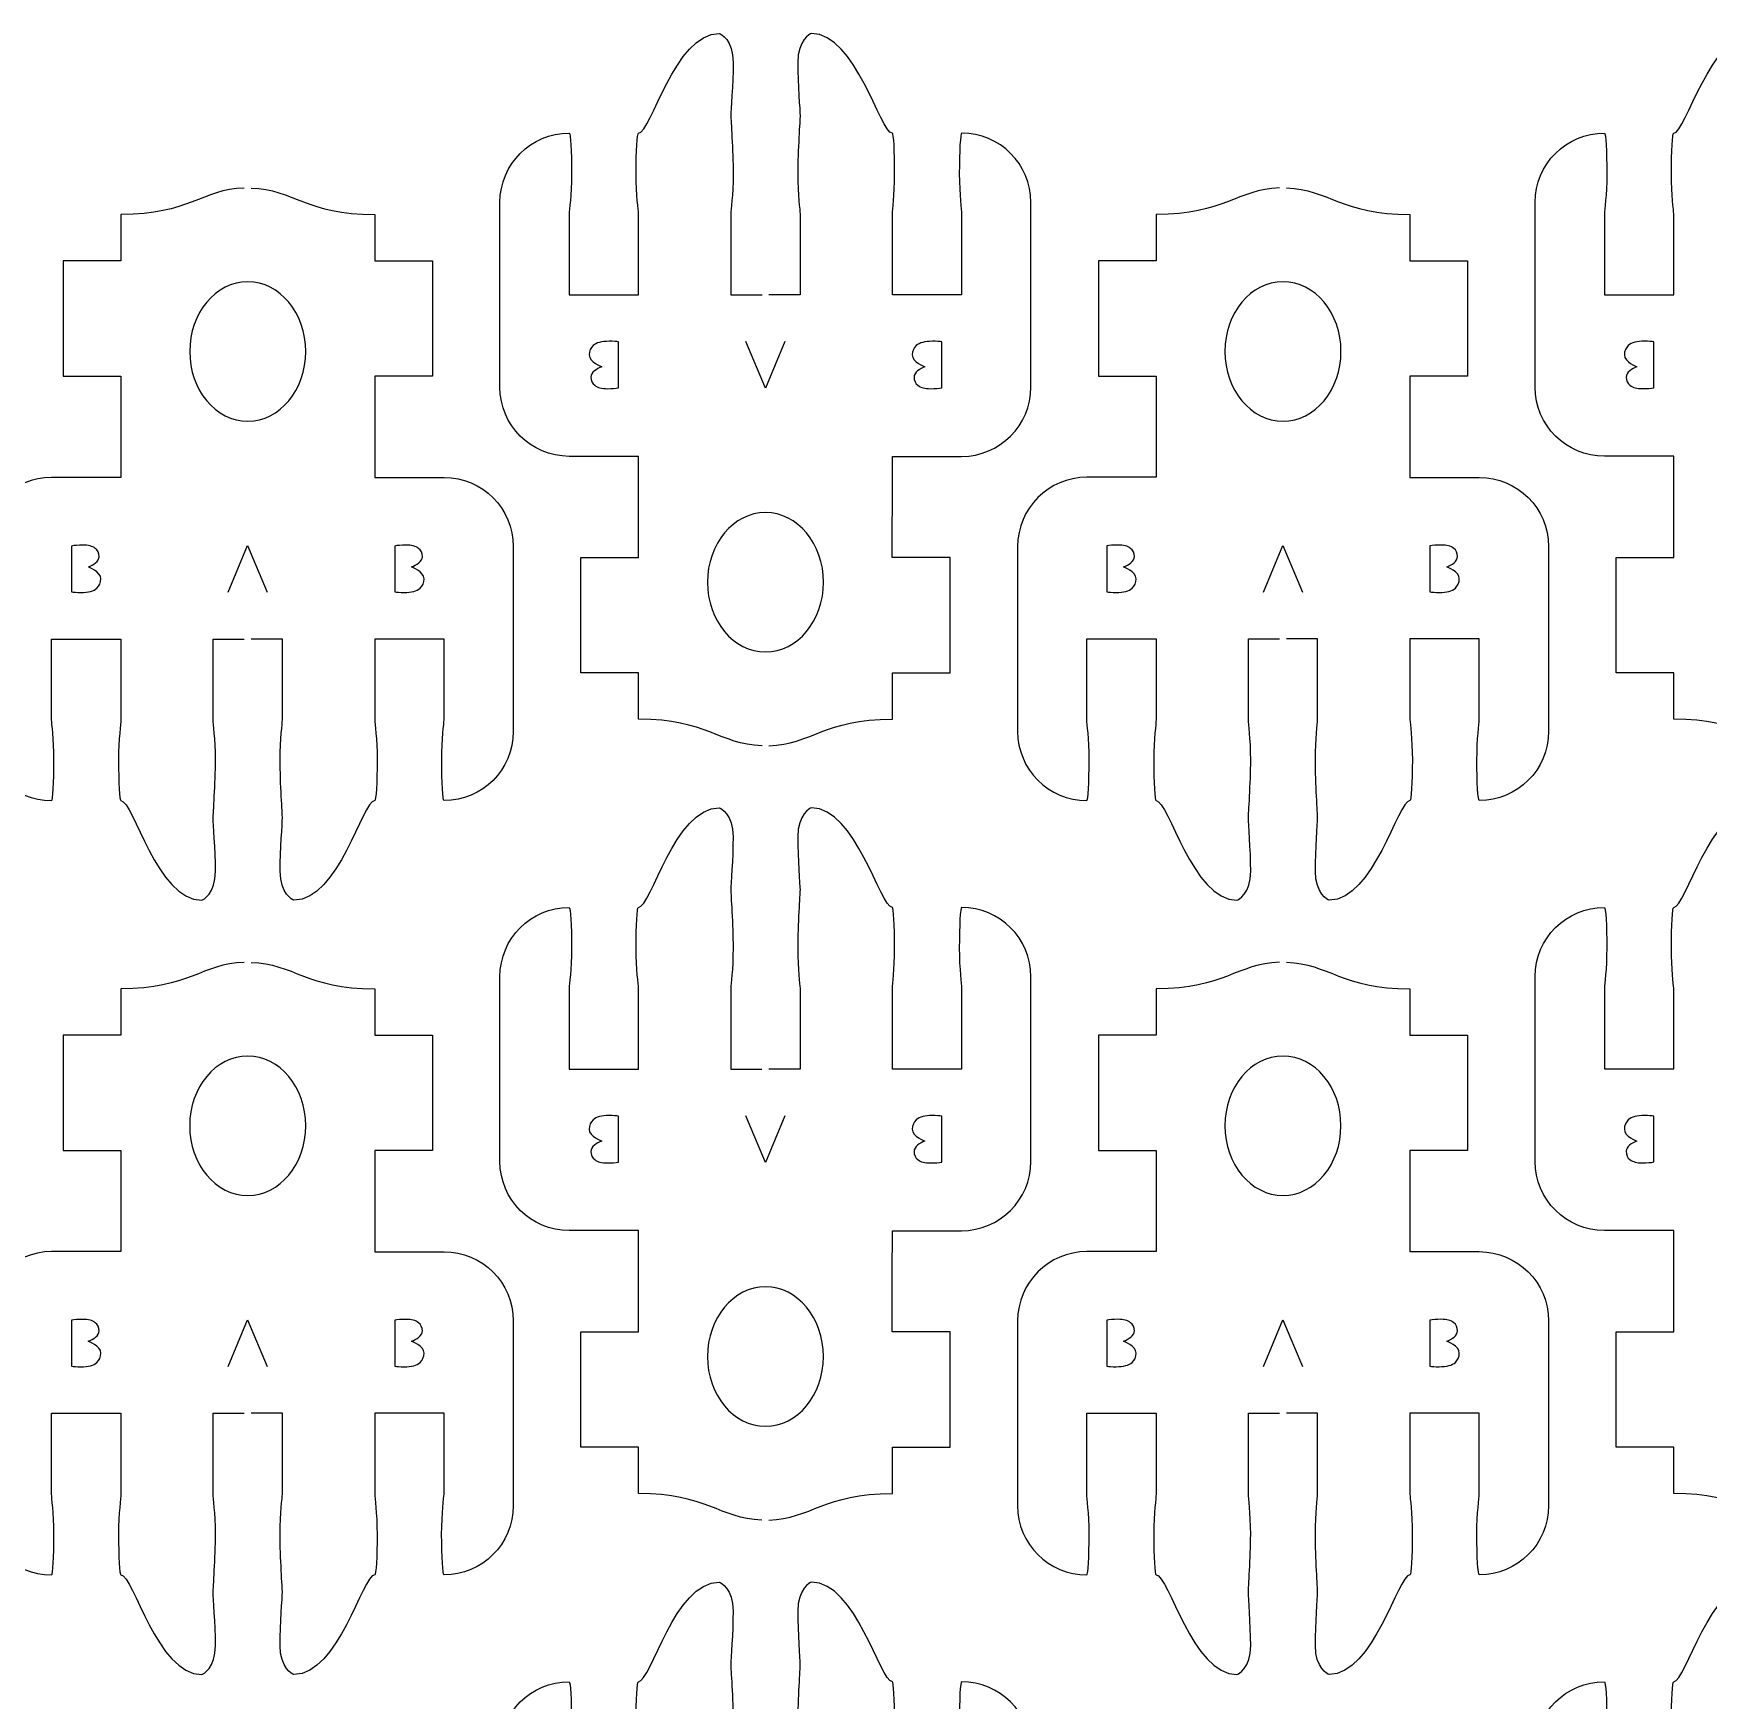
# Model space of a CAD drawing. Extents: x 0 to 300, y 0 to 300.
# Drawn here: x 151.9 to 224.5, y 40.5 to 112.7 of the extents above; entities that cross this region are included whole.
import ezdxf

# ---------------------------------------------------------------- set-up
doc = ezdxf.new("R2010")
doc.units = 0
doc.header["$MEASUREMENT"] = 0
doc.layers.add('DEFAULT', color=7, linetype='CONTINUOUS')

msp = doc.modelspace()

# ---------------------------------------------------------------- linework, layer by layer
at = {"layer": 'DEFAULT', "color": 250}
for points in [[(184.487, 99.355), (183.648, 97.334), (182.795, 99.355)], [(160.367, 88.507), (161.205, 90.528), (162.058, 88.507)], [(205.216, 88.509), (206.055, 90.531), (206.908, 88.509)], [(184.486, 65.817), (183.648, 63.796), (182.795, 65.817)], [(160.366, 54.97), (161.204, 56.991), (162.057, 54.97)], [(205.215, 54.972), (206.054, 56.993), (206.907, 54.972)]]:
    msp.add_lwpolyline(points, dxfattribs=at)
at = {"layer": 'DEFAULT', "color": 1}
for points, knots in [([(183.491, 81.854), (181.639, 81.91), (181.103, 83.004), (178.14, 83.004), (178.14, 83.67), (178.14, 84.337), (178.14, 85.004), (177.307, 85.004), (176.475, 85.004), (175.642, 85.004), (175.642, 86.671), (175.642, 88.339), (175.642, 90.006), (176.475, 90.005), (177.307, 90.004), (178.14, 90.003), (178.14, 91.465), (178.14, 92.926), (178.14, 94.388), (177.139, 94.388), (176.138, 94.388), (175.138, 94.388), (173.48, 94.388), (172.139, 95.728), (172.139, 97.386), (172.139, 100.053), (172.139, 102.72), (172.139, 105.387), (172.139, 107.046), (173.48, 108.386), (175.138, 108.386), (175.194, 108.386), (175.24, 107.603), (175.24, 106.636), (175.24, 105.67), (175.138, 105.063), (175.138, 104.887), (175.138, 103.72), (175.138, 102.554), (175.138, 101.387), (176.138, 101.387), (177.139, 101.387), (178.14, 101.387), (178.14, 102.554), (178.14, 103.72), (178.14, 104.887), (178.14, 105.063), (178.037, 105.67), (178.037, 106.636), (178.037, 107.603), (178.083, 108.386), (178.14, 108.386), (178.679, 108.386), (179.703, 112.701), (181.639, 112.701), (181.696, 112.701), (182.239, 112.415), (182.239, 111.448), (182.239, 110.482), (182.14, 109.384), (182.14, 109.134), (182.14, 108.989), (182.239, 107.603), (182.239, 106.636), (182.239, 105.67), (182.14, 105.059), (182.14, 104.887), (182.14, 103.72), (182.14, 102.554), (182.14, 101.387), (182.591, 101.387), (183.041, 101.387), (183.491, 101.387)], [0, 0, 0, 0, 1, 1, 1, 6.67, 6.67, 6.67, 13.75, 13.75, 13.75, 27.93, 27.93, 27.93, 35.010007, 35.010007, 35.010007, 47.440007, 47.440007, 47.440007, 55.950007, 55.950007, 55.950007, 56.950007, 56.950007, 56.950007, 79.630007, 79.630007, 79.630007, 80.630007, 80.630007, 80.630007, 81.630007, 81.630007, 81.630007, 82.630007, 82.630007, 82.630007, 92.550007, 92.550007, 92.550007, 101.060007, 101.060007, 101.060007, 110.980007, 110.980007, 110.980007, 111.980007, 111.980007, 111.980007, 112.980007, 112.980007, 112.980007, 113.980007, 113.980007, 113.980007, 114.980007, 114.980007, 114.980007, 115.980007, 115.980007, 115.980007, 116.980007, 116.980007, 116.980007, 117.980007, 117.980007, 117.980007, 127.900007, 127.900007, 127.900007, 131.730007, 131.730007, 131.730007, 131.730007]), ([(183.791, 81.854), (185.64, 81.91), (186.18, 83.004), (189.139, 83.004), (189.139, 83.67), (189.139, 84.337), (189.139, 85.004), (189.973, 85.004), (190.807, 85.004), (191.641, 85.004), (191.641, 86.67), (191.641, 88.337), (191.641, 90.003), (190.806, 90.004), (189.971, 90.005), (189.136, 90.006), (189.137, 91.466), (189.138, 92.925), (189.139, 94.384), (190.139, 94.384), (191.138, 94.384), (192.138, 94.384), (193.796, 94.384), (195.137, 95.728), (195.137, 97.386), (195.138, 100.053), (195.139, 102.72), (195.14, 105.387), (195.14, 107.046), (193.796, 108.386), (192.138, 108.386), (192.085, 108.386), (192.039, 107.603), (192.039, 106.636), (192.039, 105.67), (192.138, 105.063), (192.138, 104.887), (192.138, 103.72), (192.138, 102.554), (192.138, 101.387), (191.138, 101.387), (190.139, 101.387), (189.139, 101.387), (189.139, 102.554), (189.139, 103.72), (189.139, 104.887), (189.139, 105.063), (189.238, 105.67), (189.238, 106.636), (189.238, 107.603), (189.196, 108.386), (189.139, 108.386), (188.596, 108.386), (187.573, 112.701), (185.636, 112.701), (185.58, 112.701), (185.04, 112.415), (185.04, 111.448), (185.04, 110.482), (185.139, 109.384), (185.139, 109.134), (185.139, 108.989), (185.04, 107.603), (185.04, 106.636), (185.04, 105.67), (185.139, 105.059), (185.139, 104.887), (185.139, 103.72), (185.139, 102.554), (185.139, 101.387), (184.69, 101.387), (184.24, 101.387), (183.791, 101.387)], [0, 0, 0, 0, 1, 1, 1, 6.67, 6.67, 6.67, 13.76, 13.76, 13.76, 27.93, 27.93, 27.93, 35.030007, 35.030007, 35.030007, 47.440011, 47.440011, 47.440011, 55.940011, 55.940011, 55.940011, 56.940011, 56.940011, 56.940011, 79.620013, 79.620013, 79.620013, 80.620013, 80.620013, 80.620013, 81.620013, 81.620013, 81.620013, 82.620013, 82.620013, 82.620013, 92.540013, 92.540013, 92.540013, 101.040013, 101.040013, 101.040013, 110.960013, 110.960013, 110.960013, 111.960013, 111.960013, 111.960013, 112.960013, 112.960013, 112.960013, 113.960013, 113.960013, 113.960013, 114.960013, 114.960013, 114.960013, 115.960013, 115.960013, 115.960013, 116.960013, 116.960013, 116.960013, 117.960013, 117.960013, 117.960013, 127.880013, 127.880013, 127.880013, 131.700013, 131.700013, 131.700013, 131.700013]), ([(228.341, 81.856), (226.489, 81.912), (225.953, 83.006), (222.989, 83.006), (222.989, 83.673), (222.989, 84.339), (222.989, 85.006), (222.157, 85.006), (221.324, 85.006), (220.492, 85.006), (220.492, 86.674), (220.492, 88.341), (220.492, 90.008), (221.324, 90.007), (222.157, 90.006), (222.989, 90.005), (222.989, 91.467), (222.989, 92.928), (222.989, 94.39), (221.988, 94.39), (220.988, 94.39), (219.987, 94.39), (218.329, 94.39), (216.988, 95.731), (216.988, 97.389), (216.988, 100.056), (216.988, 102.723), (216.988, 105.39), (216.988, 107.048), (218.329, 108.388), (219.987, 108.388), (220.043, 108.388), (220.089, 107.605), (220.089, 106.638), (220.089, 105.672), (219.987, 105.065), (219.987, 104.889), (219.987, 103.722), (219.987, 102.556), (219.987, 101.389), (220.988, 101.389), (221.988, 101.389), (222.989, 101.389), (222.989, 102.556), (222.989, 103.722), (222.989, 104.889), (222.989, 105.065), (222.887, 105.672), (222.887, 106.638), (222.887, 107.605), (222.933, 108.388), (222.989, 108.388), (223.529, 108.388), (224.552, 112.703), (226.489, 112.703), (226.545, 112.703), (227.088, 112.417), (227.088, 111.45), (227.088, 110.484), (226.99, 109.387), (226.99, 109.136), (226.99, 108.991), (227.088, 107.605), (227.088, 106.638), (227.088, 105.672), (226.99, 105.061), (226.99, 104.889), (226.99, 103.722), (226.99, 102.556), (226.99, 101.389), (227.44, 101.389), (227.89, 101.389), (228.341, 101.389)], [0, 0, 0, 0, 1, 1, 1, 6.67, 6.67, 6.67, 13.75, 13.75, 13.75, 27.93, 27.93, 27.93, 35.010007, 35.010007, 35.010007, 47.440007, 47.440007, 47.440007, 55.950007, 55.950007, 55.950007, 56.950007, 56.950007, 56.950007, 79.630007, 79.630007, 79.630007, 80.630007, 80.630007, 80.630007, 81.630007, 81.630007, 81.630007, 82.630007, 82.630007, 82.630007, 92.550007, 92.550007, 92.550007, 101.060007, 101.060007, 101.060007, 110.980007, 110.980007, 110.980007, 111.980007, 111.980007, 111.980007, 112.980007, 112.980007, 112.980007, 113.980007, 113.980007, 113.980007, 114.980007, 114.980007, 114.980007, 115.980007, 115.980007, 115.980007, 116.980007, 116.980007, 116.980007, 117.980007, 117.980007, 117.980007, 127.900007, 127.900007, 127.900007, 131.730007, 131.730007, 131.730007, 131.730007]), ([(161.062, 106.009), (159.214, 105.952), (158.674, 104.859), (155.714, 104.859), (155.714, 104.192), (155.714, 103.525), (155.714, 102.858), (154.88, 102.858), (154.047, 102.858), (153.213, 102.858), (153.213, 101.192), (153.213, 99.526), (153.213, 97.859), (154.048, 97.858), (154.883, 97.857), (155.718, 97.856), (155.717, 96.397), (155.715, 94.937), (155.714, 93.478), (154.715, 93.478), (153.715, 93.478), (152.716, 93.478), (151.058, 93.478), (149.717, 92.134), (149.717, 90.476), (149.716, 87.809), (149.715, 85.142), (149.713, 82.475), (149.713, 80.817), (151.058, 79.476), (152.716, 79.476), (152.768, 79.476), (152.814, 80.259), (152.814, 81.226), (152.814, 82.193), (152.716, 82.799), (152.716, 82.976), (152.716, 84.142), (152.716, 85.309), (152.716, 86.475), (153.715, 86.475), (154.715, 86.475), (155.714, 86.475), (155.714, 85.309), (155.714, 84.142), (155.714, 82.976), (155.714, 82.799), (155.615, 82.193), (155.615, 81.226), (155.615, 80.259), (155.658, 79.476), (155.714, 79.476), (156.257, 79.476), (157.281, 75.162), (159.217, 75.162), (159.274, 75.162), (159.813, 75.447), (159.813, 76.414), (159.813, 77.381), (159.715, 78.478), (159.715, 78.728), (159.715, 78.873), (159.813, 80.259), (159.813, 81.226), (159.813, 82.193), (159.715, 82.803), (159.715, 82.976), (159.715, 84.142), (159.715, 85.309), (159.715, 86.475), (160.164, 86.475), (160.613, 86.475), (161.062, 86.475)], [0, 0, 0, 0, 1, 1, 1, 6.67, 6.67, 6.67, 13.76, 13.76, 13.76, 27.93, 27.93, 27.93, 35.030007, 35.030007, 35.030007, 47.440011, 47.440011, 47.440011, 55.940011, 55.940011, 55.940011, 56.940011, 56.940011, 56.940011, 79.620013, 79.620013, 79.620013, 80.620013, 80.620013, 80.620013, 81.620013, 81.620013, 81.620013, 82.620013, 82.620013, 82.620013, 92.540013, 92.540013, 92.540013, 101.040013, 101.040013, 101.040013, 110.960013, 110.960013, 110.960013, 111.960013, 111.960013, 111.960013, 112.960013, 112.960013, 112.960013, 113.960013, 113.960013, 113.960013, 114.960013, 114.960013, 114.960013, 115.960013, 115.960013, 115.960013, 116.960013, 116.960013, 116.960013, 117.960013, 117.960013, 117.960013, 127.880013, 127.880013, 127.880013, 131.700013, 131.700013, 131.700013, 131.700013]), ([(161.362, 106.009), (163.214, 105.952), (163.75, 104.859), (166.714, 104.859), (166.714, 104.192), (166.714, 103.525), (166.714, 102.858), (167.546, 102.858), (168.379, 102.858), (169.211, 102.858), (169.211, 101.191), (169.211, 99.523), (169.211, 97.856), (168.379, 97.857), (167.546, 97.858), (166.714, 97.859), (166.714, 96.398), (166.714, 94.936), (166.714, 93.474), (167.714, 93.474), (168.715, 93.474), (169.716, 93.474), (171.374, 93.474), (172.715, 92.134), (172.715, 90.476), (172.715, 87.809), (172.715, 85.142), (172.715, 82.475), (172.715, 80.817), (171.374, 79.476), (169.716, 79.476), (169.659, 79.476), (169.614, 80.259), (169.614, 81.226), (169.614, 82.193), (169.716, 82.799), (169.716, 82.976), (169.716, 84.142), (169.716, 85.309), (169.716, 86.475), (168.715, 86.475), (167.714, 86.475), (166.714, 86.475), (166.714, 85.309), (166.714, 84.142), (166.714, 82.976), (166.714, 82.799), (166.816, 82.193), (166.816, 81.226), (166.816, 80.259), (166.77, 79.476), (166.714, 79.476), (166.174, 79.476), (165.151, 75.162), (163.214, 75.162), (163.158, 75.162), (162.615, 75.447), (162.615, 76.414), (162.615, 77.381), (162.713, 78.478), (162.713, 78.728), (162.713, 78.873), (162.615, 80.259), (162.615, 81.226), (162.615, 82.193), (162.713, 82.803), (162.713, 82.976), (162.713, 84.142), (162.713, 85.309), (162.713, 86.475), (162.263, 86.475), (161.813, 86.475), (161.362, 86.475)], [0, 0, 0, 0, 1, 1, 1, 6.67, 6.67, 6.67, 13.75, 13.75, 13.75, 27.93, 27.93, 27.93, 35.010007, 35.010007, 35.010007, 47.440007, 47.440007, 47.440007, 55.950007, 55.950007, 55.950007, 56.950007, 56.950007, 56.950007, 79.630007, 79.630007, 79.630007, 80.630007, 80.630007, 80.630007, 81.630007, 81.630007, 81.630007, 82.630007, 82.630007, 82.630007, 92.550007, 92.550007, 92.550007, 101.060007, 101.060007, 101.060007, 110.980007, 110.980007, 110.980007, 111.980007, 111.980007, 111.980007, 112.980007, 112.980007, 112.980007, 113.980007, 113.980007, 113.980007, 114.980007, 114.980007, 114.980007, 115.980007, 115.980007, 115.980007, 116.980007, 116.980007, 116.980007, 117.980007, 117.980007, 117.980007, 127.900007, 127.900007, 127.900007, 131.730007, 131.730007, 131.730007, 131.730007]), ([(205.912, 106.011), (204.063, 105.954), (203.523, 104.861), (200.564, 104.861), (200.564, 104.194), (200.564, 103.527), (200.564, 102.86), (199.73, 102.86), (198.896, 102.86), (198.062, 102.86), (198.062, 101.194), (198.062, 99.528), (198.062, 97.862), (198.897, 97.86), (199.732, 97.859), (200.567, 97.858), (200.566, 96.399), (200.565, 94.939), (200.564, 93.48), (199.564, 93.48), (198.565, 93.48), (197.565, 93.48), (195.907, 93.48), (194.566, 92.136), (194.566, 90.478), (194.565, 87.811), (194.564, 85.144), (194.563, 82.477), (194.563, 80.819), (195.907, 79.478), (197.565, 79.478), (197.618, 79.478), (197.664, 80.261), (197.664, 81.228), (197.664, 82.195), (197.565, 82.801), (197.565, 82.978), (197.565, 84.144), (197.565, 85.311), (197.565, 86.477), (198.565, 86.477), (199.564, 86.477), (200.564, 86.477), (200.564, 85.311), (200.564, 84.144), (200.564, 82.978), (200.564, 82.801), (200.465, 82.195), (200.465, 81.228), (200.465, 80.261), (200.507, 79.478), (200.564, 79.478), (201.107, 79.478), (202.13, 75.164), (204.067, 75.164), (204.123, 75.164), (204.663, 75.45), (204.663, 76.416), (204.663, 77.383), (204.564, 78.48), (204.564, 78.73), (204.564, 78.875), (204.663, 80.261), (204.663, 81.228), (204.663, 82.195), (204.564, 82.805), (204.564, 82.978), (204.564, 84.144), (204.564, 85.311), (204.564, 86.477), (205.013, 86.477), (205.463, 86.477), (205.912, 86.477)], [0, 0, 0, 0, 1, 1, 1, 6.67, 6.67, 6.67, 13.76, 13.76, 13.76, 27.93, 27.93, 27.93, 35.030007, 35.030007, 35.030007, 47.440011, 47.440011, 47.440011, 55.940011, 55.940011, 55.940011, 56.940011, 56.940011, 56.940011, 79.620013, 79.620013, 79.620013, 80.620013, 80.620013, 80.620013, 81.620013, 81.620013, 81.620013, 82.620013, 82.620013, 82.620013, 92.540013, 92.540013, 92.540013, 101.040013, 101.040013, 101.040013, 110.960013, 110.960013, 110.960013, 111.960013, 111.960013, 111.960013, 112.960013, 112.960013, 112.960013, 113.960013, 113.960013, 113.960013, 114.960013, 114.960013, 114.960013, 115.960013, 115.960013, 115.960013, 116.960013, 116.960013, 116.960013, 117.960013, 117.960013, 117.960013, 127.880013, 127.880013, 127.880013, 131.700013, 131.700013, 131.700013, 131.700013]), ([(206.212, 106.011), (208.064, 105.954), (208.6, 104.861), (211.563, 104.861), (211.563, 104.194), (211.563, 103.527), (211.563, 102.86), (212.396, 102.86), (213.228, 102.86), (214.061, 102.86), (214.061, 101.193), (214.061, 99.525), (214.061, 97.858), (213.228, 97.859), (212.396, 97.86), (211.563, 97.862), (211.563, 96.4), (211.563, 94.938), (211.563, 93.477), (212.564, 93.477), (213.565, 93.477), (214.565, 93.477), (216.223, 93.477), (217.564, 92.136), (217.564, 90.478), (217.564, 87.811), (217.564, 85.144), (217.564, 82.477), (217.564, 80.819), (216.223, 79.478), (214.565, 79.478), (214.509, 79.478), (214.463, 80.261), (214.463, 81.228), (214.463, 82.195), (214.565, 82.801), (214.565, 82.978), (214.565, 84.144), (214.565, 85.311), (214.565, 86.477), (213.565, 86.477), (212.564, 86.477), (211.563, 86.477), (211.563, 85.311), (211.563, 84.144), (211.563, 82.978), (211.563, 82.801), (211.666, 82.195), (211.666, 81.228), (211.666, 80.261), (211.62, 79.478), (211.563, 79.478), (211.023, 79.478), (210, 75.164), (208.064, 75.164), (208.007, 75.164), (207.464, 75.45), (207.464, 76.416), (207.464, 77.383), (207.563, 78.48), (207.563, 78.73), (207.563, 78.875), (207.464, 80.261), (207.464, 81.228), (207.464, 82.195), (207.563, 82.805), (207.563, 82.978), (207.563, 84.144), (207.563, 85.311), (207.563, 86.477), (207.112, 86.477), (206.662, 86.477), (206.212, 86.477)], [0, 0, 0, 0, 1, 1, 1, 6.67, 6.67, 6.67, 13.75, 13.75, 13.75, 27.93, 27.93, 27.93, 35.010007, 35.010007, 35.010007, 47.440007, 47.440007, 47.440007, 55.950007, 55.950007, 55.950007, 56.950007, 56.950007, 56.950007, 79.630007, 79.630007, 79.630007, 80.630007, 80.630007, 80.630007, 81.630007, 81.630007, 81.630007, 82.630007, 82.630007, 82.630007, 92.550007, 92.550007, 92.550007, 101.060007, 101.060007, 101.060007, 110.980007, 110.980007, 110.980007, 111.980007, 111.980007, 111.980007, 112.980007, 112.980007, 112.980007, 113.980007, 113.980007, 113.980007, 114.980007, 114.980007, 114.980007, 115.980007, 115.980007, 115.980007, 116.980007, 116.980007, 116.980007, 117.980007, 117.980007, 117.980007, 127.900007, 127.900007, 127.900007, 131.730007, 131.730007, 131.730007, 131.730007]), ([(161.213, 101.949), (162.599, 101.949), (163.725, 100.597), (163.725, 98.929), (163.725, 97.26), (162.599, 95.909), (161.213, 95.909), (159.823, 95.909), (158.698, 97.26), (158.698, 98.929), (158.698, 100.597), (159.823, 101.949), (161.213, 101.949)], [1, 1, 1, 1, 2, 2, 2, 3, 3, 3, 4, 4, 4, 5, 5, 5, 5]), ([(206.063, 101.951), (207.449, 101.951), (208.574, 100.599), (208.574, 98.931), (208.574, 97.262), (207.449, 95.911), (206.063, 95.911), (204.672, 95.911), (203.547, 97.262), (203.547, 98.931), (203.547, 100.599), (204.672, 101.951), (206.063, 101.951)], [1, 1, 1, 1, 2, 2, 2, 3, 3, 3, 4, 4, 4, 5, 5, 5, 5]), ([(183.64, 85.914), (182.254, 85.914), (181.129, 87.265), (181.129, 88.934), (181.129, 90.602), (182.254, 91.953), (183.64, 91.953), (185.031, 91.953), (186.156, 90.602), (186.156, 88.934), (186.156, 87.265), (185.031, 85.914), (183.64, 85.914)], [1, 1, 1, 1, 2, 2, 2, 3, 3, 3, 4, 4, 4, 5, 5, 5, 5]), ([(183.49, 48.316), (181.638, 48.373), (181.102, 49.466), (178.139, 49.466), (178.139, 50.133), (178.139, 50.8), (178.139, 51.466), (177.306, 51.466), (176.474, 51.466), (175.641, 51.466), (175.641, 53.134), (175.641, 54.801), (175.641, 56.469), (176.474, 56.468), (177.306, 56.466), (178.139, 56.465), (178.139, 57.927), (178.139, 59.389), (178.139, 60.85), (177.138, 60.85), (176.137, 60.85), (175.137, 60.85), (173.479, 60.85), (172.138, 62.191), (172.138, 63.849), (172.138, 66.516), (172.138, 69.183), (172.138, 71.85), (172.138, 73.508), (173.479, 74.849), (175.137, 74.849), (175.193, 74.849), (175.239, 74.065), (175.239, 73.099), (175.239, 72.132), (175.137, 71.525), (175.137, 71.349), (175.137, 70.182), (175.137, 69.016), (175.137, 67.849), (176.137, 67.849), (177.138, 67.849), (178.139, 67.849), (178.139, 69.016), (178.139, 70.182), (178.139, 71.349), (178.139, 71.525), (178.037, 72.132), (178.037, 73.099), (178.037, 74.065), (178.082, 74.849), (178.139, 74.849), (178.679, 74.849), (179.702, 79.163), (181.638, 79.163), (181.695, 79.163), (182.238, 78.877), (182.238, 77.911), (182.238, 76.944), (182.139, 75.847), (182.139, 75.596), (182.139, 75.452), (182.238, 74.065), (182.238, 73.099), (182.238, 72.132), (182.139, 71.522), (182.139, 71.349), (182.139, 70.182), (182.139, 69.016), (182.139, 67.849), (182.59, 67.849), (183.04, 67.849), (183.49, 67.849)], [0, 0, 0, 0, 1, 1, 1, 6.67, 6.67, 6.67, 13.75, 13.75, 13.75, 27.93, 27.93, 27.93, 35.010007, 35.010007, 35.010007, 47.440007, 47.440007, 47.440007, 55.950007, 55.950007, 55.950007, 56.950007, 56.950007, 56.950007, 79.630007, 79.630007, 79.630007, 80.630007, 80.630007, 80.630007, 81.630007, 81.630007, 81.630007, 82.630007, 82.630007, 82.630007, 92.550007, 92.550007, 92.550007, 101.060007, 101.060007, 101.060007, 110.980007, 110.980007, 110.980007, 111.980007, 111.980007, 111.980007, 112.980007, 112.980007, 112.980007, 113.980007, 113.980007, 113.980007, 114.980007, 114.980007, 114.980007, 115.980007, 115.980007, 115.980007, 116.980007, 116.980007, 116.980007, 117.980007, 117.980007, 117.980007, 127.900007, 127.900007, 127.900007, 131.730007, 131.730007, 131.730007, 131.730007]), ([(183.79, 48.316), (185.639, 48.373), (186.179, 49.466), (189.138, 49.466), (189.138, 50.133), (189.138, 50.8), (189.138, 51.466), (189.972, 51.466), (190.806, 51.466), (191.64, 51.466), (191.64, 53.133), (191.64, 54.799), (191.64, 56.465), (190.805, 56.466), (189.97, 56.468), (189.135, 56.469), (189.136, 57.928), (189.137, 59.387), (189.138, 60.847), (190.138, 60.847), (191.138, 60.847), (192.137, 60.847), (193.795, 60.847), (195.136, 62.191), (195.136, 63.849), (195.137, 66.516), (195.138, 69.183), (195.139, 71.85), (195.139, 73.508), (193.795, 74.849), (192.137, 74.849), (192.084, 74.849), (192.038, 74.065), (192.038, 73.099), (192.038, 72.132), (192.137, 71.525), (192.137, 71.349), (192.137, 70.182), (192.137, 69.016), (192.137, 67.849), (191.138, 67.849), (190.138, 67.849), (189.138, 67.849), (189.138, 69.016), (189.138, 70.182), (189.138, 71.349), (189.138, 71.525), (189.237, 72.132), (189.237, 73.099), (189.237, 74.065), (189.195, 74.849), (189.138, 74.849), (188.595, 74.849), (187.572, 79.163), (185.635, 79.163), (185.579, 79.163), (185.039, 78.877), (185.039, 77.911), (185.039, 76.944), (185.138, 75.847), (185.138, 75.596), (185.138, 75.452), (185.039, 74.065), (185.039, 73.099), (185.039, 72.132), (185.138, 71.522), (185.138, 71.349), (185.138, 70.182), (185.138, 69.016), (185.138, 67.849), (184.689, 67.849), (184.24, 67.849), (183.79, 67.849)], [0, 0, 0, 0, 1, 1, 1, 6.67, 6.67, 6.67, 13.76, 13.76, 13.76, 27.93, 27.93, 27.93, 35.030007, 35.030007, 35.030007, 47.440011, 47.440011, 47.440011, 55.940011, 55.940011, 55.940011, 56.940011, 56.940011, 56.940011, 79.620013, 79.620013, 79.620013, 80.620013, 80.620013, 80.620013, 81.620013, 81.620013, 81.620013, 82.620013, 82.620013, 82.620013, 92.540013, 92.540013, 92.540013, 101.040013, 101.040013, 101.040013, 110.960013, 110.960013, 110.960013, 111.960013, 111.960013, 111.960013, 112.960013, 112.960013, 112.960013, 113.960013, 113.960013, 113.960013, 114.960013, 114.960013, 114.960013, 115.960013, 115.960013, 115.960013, 116.960013, 116.960013, 116.960013, 117.960013, 117.960013, 117.960013, 127.880013, 127.880013, 127.880013, 131.700013, 131.700013, 131.700013, 131.700013]), ([(228.34, 48.318), (226.488, 48.375), (225.952, 49.468), (222.988, 49.468), (222.988, 50.135), (222.988, 50.802), (222.988, 51.469), (222.156, 51.469), (221.323, 51.469), (220.491, 51.469), (220.491, 53.136), (220.491, 54.803), (220.491, 56.471), (221.323, 56.47), (222.156, 56.469), (222.988, 56.467), (222.988, 57.929), (222.988, 59.391), (222.988, 60.852), (221.988, 60.852), (220.987, 60.852), (219.986, 60.852), (218.328, 60.852), (216.988, 62.193), (216.988, 63.851), (216.988, 66.518), (216.988, 69.185), (216.988, 71.852), (216.988, 73.51), (218.328, 74.851), (219.986, 74.851), (220.043, 74.851), (220.088, 74.067), (220.088, 73.101), (220.088, 72.134), (219.986, 71.527), (219.986, 71.351), (219.986, 70.185), (219.986, 69.018), (219.986, 67.852), (220.987, 67.852), (221.988, 67.852), (222.988, 67.852), (222.988, 69.018), (222.988, 70.185), (222.988, 71.351), (222.988, 71.527), (222.886, 72.134), (222.886, 73.101), (222.886, 74.067), (222.932, 74.851), (222.988, 74.851), (223.528, 74.851), (224.551, 79.165), (226.488, 79.165), (226.544, 79.165), (227.088, 78.879), (227.088, 77.913), (227.088, 76.946), (226.989, 75.849), (226.989, 75.599), (226.989, 75.454), (227.088, 74.067), (227.088, 73.101), (227.088, 72.134), (226.989, 71.524), (226.989, 71.351), (226.989, 70.185), (226.989, 69.018), (226.989, 67.852), (227.439, 67.852), (227.89, 67.852), (228.34, 67.852)], [0, 0, 0, 0, 1, 1, 1, 6.67, 6.67, 6.67, 13.75, 13.75, 13.75, 27.93, 27.93, 27.93, 35.010007, 35.010007, 35.010007, 47.440007, 47.440007, 47.440007, 55.950007, 55.950007, 55.950007, 56.950007, 56.950007, 56.950007, 79.630007, 79.630007, 79.630007, 80.630007, 80.630007, 80.630007, 81.630007, 81.630007, 81.630007, 82.630007, 82.630007, 82.630007, 92.550007, 92.550007, 92.550007, 101.060007, 101.060007, 101.060007, 110.980007, 110.980007, 110.980007, 111.980007, 111.980007, 111.980007, 112.980007, 112.980007, 112.980007, 113.980007, 113.980007, 113.980007, 114.980007, 114.980007, 114.980007, 115.980007, 115.980007, 115.980007, 116.980007, 116.980007, 116.980007, 117.980007, 117.980007, 117.980007, 127.900007, 127.900007, 127.900007, 131.730007, 131.730007, 131.730007, 131.730007]), ([(161.061, 72.471), (159.213, 72.415), (158.673, 71.321), (155.713, 71.321), (155.713, 70.654), (155.713, 69.988), (155.713, 69.321), (154.88, 69.321), (154.046, 69.321), (153.212, 69.321), (153.212, 67.654), (153.212, 65.988), (153.212, 64.322), (154.047, 64.321), (154.882, 64.32), (155.717, 64.318), (155.716, 62.859), (155.714, 61.4), (155.713, 59.94), (154.714, 59.94), (153.714, 59.94), (152.715, 59.94), (151.057, 59.94), (149.716, 58.596), (149.716, 56.938), (149.715, 54.271), (149.714, 51.604), (149.713, 48.937), (149.713, 47.279), (151.057, 45.939), (152.715, 45.939), (152.768, 45.939), (152.813, 46.722), (152.813, 47.688), (152.813, 48.655), (152.715, 49.262), (152.715, 49.438), (152.715, 50.605), (152.715, 51.771), (152.715, 52.938), (153.714, 52.938), (154.714, 52.938), (155.713, 52.938), (155.713, 51.771), (155.713, 50.605), (155.713, 49.438), (155.713, 49.262), (155.615, 48.655), (155.615, 47.688), (155.615, 46.722), (155.657, 45.939), (155.713, 45.939), (156.257, 45.939), (157.28, 41.624), (159.216, 41.624), (159.273, 41.624), (159.813, 41.91), (159.813, 42.877), (159.813, 43.843), (159.714, 44.94), (159.714, 45.191), (159.714, 45.335), (159.813, 46.722), (159.813, 47.688), (159.813, 48.655), (159.714, 49.265), (159.714, 49.438), (159.714, 50.605), (159.714, 51.771), (159.714, 52.938), (160.163, 52.938), (160.612, 52.938), (161.061, 52.938)], [0, 0, 0, 0, 1, 1, 1, 6.67, 6.67, 6.67, 13.76, 13.76, 13.76, 27.93, 27.93, 27.93, 35.030007, 35.030007, 35.030007, 47.440011, 47.440011, 47.440011, 55.940011, 55.940011, 55.940011, 56.940011, 56.940011, 56.940011, 79.620013, 79.620013, 79.620013, 80.620013, 80.620013, 80.620013, 81.620013, 81.620013, 81.620013, 82.620013, 82.620013, 82.620013, 92.540013, 92.540013, 92.540013, 101.040013, 101.040013, 101.040013, 110.960013, 110.960013, 110.960013, 111.960013, 111.960013, 111.960013, 112.960013, 112.960013, 112.960013, 113.960013, 113.960013, 113.960013, 114.960013, 114.960013, 114.960013, 115.960013, 115.960013, 115.960013, 116.960013, 116.960013, 116.960013, 117.960013, 117.960013, 117.960013, 127.880013, 127.880013, 127.880013, 131.700013, 131.700013, 131.700013, 131.700013]), ([(161.361, 72.471), (163.213, 72.415), (163.75, 71.321), (166.713, 71.321), (166.713, 70.654), (166.713, 69.988), (166.713, 69.321), (167.545, 69.321), (168.378, 69.321), (169.211, 69.321), (169.211, 67.653), (169.211, 65.986), (169.211, 64.318), (168.378, 64.32), (167.545, 64.321), (166.713, 64.322), (166.713, 62.86), (166.713, 61.399), (166.713, 59.937), (167.714, 59.937), (168.714, 59.937), (169.715, 59.937), (171.373, 59.937), (172.714, 58.596), (172.714, 56.938), (172.714, 54.271), (172.714, 51.604), (172.714, 48.937), (172.714, 47.279), (171.373, 45.939), (169.715, 45.939), (169.659, 45.939), (169.613, 46.722), (169.613, 47.688), (169.613, 48.655), (169.715, 49.262), (169.715, 49.438), (169.715, 50.605), (169.715, 51.771), (169.715, 52.938), (168.714, 52.938), (167.714, 52.938), (166.713, 52.938), (166.713, 51.771), (166.713, 50.605), (166.713, 49.438), (166.713, 49.262), (166.815, 48.655), (166.815, 47.688), (166.815, 46.722), (166.769, 45.939), (166.713, 45.939), (166.173, 45.939), (165.15, 41.624), (163.213, 41.624), (163.157, 41.624), (162.614, 41.91), (162.614, 42.877), (162.614, 43.843), (162.712, 44.94), (162.712, 45.191), (162.712, 45.335), (162.614, 46.722), (162.614, 47.688), (162.614, 48.655), (162.712, 49.265), (162.712, 49.438), (162.712, 50.605), (162.712, 51.771), (162.712, 52.938), (162.262, 52.938), (161.812, 52.938), (161.361, 52.938)], [0, 0, 0, 0, 1, 1, 1, 6.67, 6.67, 6.67, 13.75, 13.75, 13.75, 27.93, 27.93, 27.93, 35.010007, 35.010007, 35.010007, 47.440007, 47.440007, 47.440007, 55.950007, 55.950007, 55.950007, 56.950007, 56.950007, 56.950007, 79.630007, 79.630007, 79.630007, 80.630007, 80.630007, 80.630007, 81.630007, 81.630007, 81.630007, 82.630007, 82.630007, 82.630007, 92.550007, 92.550007, 92.550007, 101.060007, 101.060007, 101.060007, 110.980007, 110.980007, 110.980007, 111.980007, 111.980007, 111.980007, 112.980007, 112.980007, 112.980007, 113.980007, 113.980007, 113.980007, 114.980007, 114.980007, 114.980007, 115.980007, 115.980007, 115.980007, 116.980007, 116.980007, 116.980007, 117.980007, 117.980007, 117.980007, 127.900007, 127.900007, 127.900007, 131.730007, 131.730007, 131.730007, 131.730007]), ([(205.911, 72.473), (204.062, 72.417), (203.523, 71.323), (200.563, 71.323), (200.563, 70.656), (200.563, 69.99), (200.563, 69.323), (199.729, 69.323), (198.895, 69.323), (198.062, 69.323), (198.062, 67.657), (198.062, 65.99), (198.062, 64.324), (198.896, 64.323), (199.731, 64.322), (200.566, 64.32), (200.565, 62.861), (200.564, 61.402), (200.563, 59.942), (199.563, 59.942), (198.564, 59.942), (197.564, 59.942), (195.906, 59.942), (194.566, 58.598), (194.566, 56.94), (194.564, 54.273), (194.563, 51.606), (194.562, 48.939), (194.562, 47.281), (195.906, 45.941), (197.564, 45.941), (197.617, 45.941), (197.663, 46.724), (197.663, 47.691), (197.663, 48.657), (197.564, 49.264), (197.564, 49.44), (197.564, 50.607), (197.564, 51.773), (197.564, 52.94), (198.564, 52.94), (199.563, 52.94), (200.563, 52.94), (200.563, 51.773), (200.563, 50.607), (200.563, 49.44), (200.563, 49.264), (200.464, 48.657), (200.464, 47.691), (200.464, 46.724), (200.506, 45.941), (200.563, 45.941), (201.106, 45.941), (202.129, 41.626), (204.066, 41.626), (204.122, 41.626), (204.662, 41.912), (204.662, 42.879), (204.662, 43.845), (204.563, 44.942), (204.563, 45.193), (204.563, 45.337), (204.662, 46.724), (204.662, 47.691), (204.662, 48.657), (204.563, 49.267), (204.563, 49.44), (204.563, 50.607), (204.563, 51.773), (204.563, 52.94), (205.012, 52.94), (205.462, 52.94), (205.911, 52.94)], [0, 0, 0, 0, 1, 1, 1, 6.67, 6.67, 6.67, 13.76, 13.76, 13.76, 27.93, 27.93, 27.93, 35.030007, 35.030007, 35.030007, 47.440011, 47.440011, 47.440011, 55.940011, 55.940011, 55.940011, 56.940011, 56.940011, 56.940011, 79.620013, 79.620013, 79.620013, 80.620013, 80.620013, 80.620013, 81.620013, 81.620013, 81.620013, 82.620013, 82.620013, 82.620013, 92.540013, 92.540013, 92.540013, 101.040013, 101.040013, 101.040013, 110.960013, 110.960013, 110.960013, 111.960013, 111.960013, 111.960013, 112.960013, 112.960013, 112.960013, 113.960013, 113.960013, 113.960013, 114.960013, 114.960013, 114.960013, 115.960013, 115.960013, 115.960013, 116.960013, 116.960013, 116.960013, 117.960013, 117.960013, 117.960013, 127.880013, 127.880013, 127.880013, 131.700013, 131.700013, 131.700013, 131.700013]), ([(206.211, 72.473), (208.063, 72.417), (208.599, 71.323), (211.562, 71.323), (211.562, 70.656), (211.562, 69.99), (211.562, 69.323), (212.395, 69.323), (213.227, 69.323), (214.06, 69.323), (214.06, 67.655), (214.06, 65.988), (214.06, 64.32), (213.227, 64.322), (212.395, 64.323), (211.562, 64.324), (211.562, 62.862), (211.562, 61.401), (211.562, 59.939), (212.563, 59.939), (213.564, 59.939), (214.564, 59.939), (216.223, 59.939), (217.563, 58.598), (217.563, 56.94), (217.563, 54.273), (217.563, 51.606), (217.563, 48.939), (217.563, 47.281), (216.223, 45.941), (214.564, 45.941), (214.508, 45.941), (214.462, 46.724), (214.462, 47.691), (214.462, 48.657), (214.564, 49.264), (214.564, 49.44), (214.564, 50.607), (214.564, 51.773), (214.564, 52.94), (213.564, 52.94), (212.563, 52.94), (211.562, 52.94), (211.562, 51.773), (211.562, 50.607), (211.562, 49.44), (211.562, 49.264), (211.665, 48.657), (211.665, 47.691), (211.665, 46.724), (211.619, 45.941), (211.562, 45.941), (211.023, 45.941), (210, 41.626), (208.063, 41.626), (208.006, 41.626), (207.463, 41.912), (207.463, 42.879), (207.463, 43.845), (207.562, 44.942), (207.562, 45.193), (207.562, 45.337), (207.463, 46.724), (207.463, 47.691), (207.463, 48.657), (207.562, 49.267), (207.562, 49.44), (207.562, 50.607), (207.562, 51.773), (207.562, 52.94), (207.111, 52.94), (206.661, 52.94), (206.211, 52.94)], [0, 0, 0, 0, 1, 1, 1, 6.67, 6.67, 6.67, 13.75, 13.75, 13.75, 27.93, 27.93, 27.93, 35.010007, 35.010007, 35.010007, 47.440007, 47.440007, 47.440007, 55.950007, 55.950007, 55.950007, 56.950007, 56.950007, 56.950007, 79.630007, 79.630007, 79.630007, 80.630007, 80.630007, 80.630007, 81.630007, 81.630007, 81.630007, 82.630007, 82.630007, 82.630007, 92.550007, 92.550007, 92.550007, 101.060007, 101.060007, 101.060007, 110.980007, 110.980007, 110.980007, 111.980007, 111.980007, 111.980007, 112.980007, 112.980007, 112.980007, 113.980007, 113.980007, 113.980007, 114.980007, 114.980007, 114.980007, 115.980007, 115.980007, 115.980007, 116.980007, 116.980007, 116.980007, 117.980007, 117.980007, 117.980007, 127.900007, 127.900007, 127.900007, 131.730007, 131.730007, 131.730007, 131.730007]), ([(161.212, 68.411), (162.598, 68.411), (163.724, 67.06), (163.724, 65.391), (163.724, 63.723), (162.598, 62.371), (161.212, 62.371), (159.822, 62.371), (158.697, 63.723), (158.697, 65.391), (158.697, 67.06), (159.822, 68.411), (161.212, 68.411)], [1, 1, 1, 1, 2, 2, 2, 3, 3, 3, 4, 4, 4, 5, 5, 5, 5]), ([(206.062, 68.413), (207.448, 68.413), (208.573, 67.062), (208.573, 65.393), (208.573, 63.725), (207.448, 62.373), (206.062, 62.373), (204.672, 62.373), (203.547, 63.725), (203.547, 65.393), (203.547, 67.062), (204.672, 68.413), (206.062, 68.413)], [1, 1, 1, 1, 2, 2, 2, 3, 3, 3, 4, 4, 4, 5, 5, 5, 5]), ([(183.639, 52.376), (182.253, 52.376), (181.128, 53.727), (181.128, 55.396), (181.128, 57.065), (182.253, 58.416), (183.639, 58.416), (185.029, 58.416), (186.155, 57.065), (186.155, 55.396), (186.155, 53.727), (185.029, 52.376), (183.639, 52.376)], [1, 1, 1, 1, 2, 2, 2, 3, 3, 3, 4, 4, 4, 5, 5, 5, 5]), ([(183.49, 14.779), (181.638, 14.835), (181.101, 15.929), (178.138, 15.929), (178.138, 16.595), (178.138, 17.262), (178.138, 17.929), (177.305, 17.929), (176.473, 17.929), (175.64, 17.929), (175.64, 19.596), (175.64, 21.264), (175.64, 22.931), (176.473, 22.93), (177.305, 22.929), (178.138, 22.928), (178.138, 24.389), (178.138, 25.851), (178.138, 27.313), (177.137, 27.313), (176.137, 27.313), (175.136, 27.313), (173.478, 27.313), (172.137, 28.653), (172.137, 30.311), (172.137, 32.978), (172.137, 35.645), (172.137, 38.312), (172.137, 39.97), (173.478, 41.311), (175.136, 41.311), (175.192, 41.311), (175.238, 40.528), (175.238, 39.561), (175.238, 38.595), (175.136, 37.988), (175.136, 37.811), (175.136, 36.645), (175.136, 35.478), (175.136, 34.312), (176.137, 34.312), (177.137, 34.312), (178.138, 34.312), (178.138, 35.478), (178.138, 36.645), (178.138, 37.811), (178.138, 37.988), (178.036, 38.595), (178.036, 39.561), (178.036, 40.528), (178.082, 41.311), (178.138, 41.311), (178.678, 41.311), (179.701, 45.625), (181.638, 45.625), (181.694, 45.625), (182.237, 45.34), (182.237, 44.373), (182.237, 43.406), (182.138, 42.309), (182.138, 42.059), (182.138, 41.914), (182.237, 40.528), (182.237, 39.561), (182.237, 38.595), (182.138, 37.984), (182.138, 37.811), (182.138, 36.645), (182.138, 35.478), (182.138, 34.312), (182.589, 34.312), (183.039, 34.312), (183.49, 34.312)], [0, 0, 0, 0, 1, 1, 1, 6.67, 6.67, 6.67, 13.75, 13.75, 13.75, 27.93, 27.93, 27.93, 35.010007, 35.010007, 35.010007, 47.440007, 47.440007, 47.440007, 55.950007, 55.950007, 55.950007, 56.950007, 56.950007, 56.950007, 79.630007, 79.630007, 79.630007, 80.630007, 80.630007, 80.630007, 81.630007, 81.630007, 81.630007, 82.630007, 82.630007, 82.630007, 92.550007, 92.550007, 92.550007, 101.060007, 101.060007, 101.060007, 110.980007, 110.980007, 110.980007, 111.980007, 111.980007, 111.980007, 112.980007, 112.980007, 112.980007, 113.980007, 113.980007, 113.980007, 114.980007, 114.980007, 114.980007, 115.980007, 115.980007, 115.980007, 116.980007, 116.980007, 116.980007, 117.980007, 117.980007, 117.980007, 127.900007, 127.900007, 127.900007, 131.730007, 131.730007, 131.730007, 131.730007]), ([(183.789, 14.779), (185.638, 14.835), (186.178, 15.929), (189.138, 15.929), (189.138, 16.595), (189.138, 17.262), (189.138, 17.929), (189.971, 17.929), (190.805, 17.929), (191.639, 17.929), (191.639, 19.595), (191.639, 21.261), (191.639, 22.928), (190.804, 22.929), (189.969, 22.93), (189.134, 22.931), (189.135, 24.391), (189.136, 25.85), (189.138, 27.309), (190.137, 27.309), (191.137, 27.309), (192.136, 27.309), (193.794, 27.309), (195.135, 28.653), (195.135, 30.311), (195.136, 32.978), (195.137, 35.645), (195.138, 38.312), (195.138, 39.97), (193.794, 41.311), (192.136, 41.311), (192.083, 41.311), (192.037, 40.528), (192.037, 39.561), (192.037, 38.595), (192.136, 37.988), (192.136, 37.811), (192.136, 36.645), (192.136, 35.478), (192.136, 34.312), (191.137, 34.312), (190.137, 34.312), (189.138, 34.312), (189.138, 35.478), (189.138, 36.645), (189.138, 37.811), (189.138, 37.988), (189.236, 38.595), (189.236, 39.561), (189.236, 40.528), (189.194, 41.311), (189.138, 41.311), (188.594, 41.311), (187.571, 45.625), (185.634, 45.625), (185.578, 45.625), (185.038, 45.34), (185.038, 44.373), (185.038, 43.406), (185.137, 42.309), (185.137, 42.059), (185.137, 41.914), (185.038, 40.528), (185.038, 39.561), (185.038, 38.595), (185.137, 37.984), (185.137, 37.811), (185.137, 36.645), (185.137, 35.478), (185.137, 34.312), (184.688, 34.312), (184.239, 34.312), (183.789, 34.312)], [0, 0, 0, 0, 1, 1, 1, 6.67, 6.67, 6.67, 13.76, 13.76, 13.76, 27.93, 27.93, 27.93, 35.030007, 35.030007, 35.030007, 47.440011, 47.440011, 47.440011, 55.940011, 55.940011, 55.940011, 56.940011, 56.940011, 56.940011, 79.620013, 79.620013, 79.620013, 80.620013, 80.620013, 80.620013, 81.620013, 81.620013, 81.620013, 82.620013, 82.620013, 82.620013, 92.540013, 92.540013, 92.540013, 101.040013, 101.040013, 101.040013, 110.960013, 110.960013, 110.960013, 111.960013, 111.960013, 111.960013, 112.960013, 112.960013, 112.960013, 113.960013, 113.960013, 113.960013, 114.960013, 114.960013, 114.960013, 115.960013, 115.960013, 115.960013, 116.960013, 116.960013, 116.960013, 117.960013, 117.960013, 117.960013, 127.880013, 127.880013, 127.880013, 131.700013, 131.700013, 131.700013, 131.700013]), ([(228.339, 14.781), (226.487, 14.837), (225.951, 15.931), (222.987, 15.931), (222.987, 16.597), (222.987, 17.264), (222.987, 17.931), (222.155, 17.931), (221.322, 17.931), (220.49, 17.931), (220.49, 19.598), (220.49, 21.266), (220.49, 22.933), (221.322, 22.932), (222.155, 22.931), (222.987, 22.93), (222.987, 24.391), (222.987, 25.853), (222.987, 27.315), (221.987, 27.315), (220.986, 27.315), (219.985, 27.315), (218.327, 27.315), (216.987, 28.655), (216.987, 30.313), (216.987, 32.98), (216.987, 35.647), (216.987, 38.314), (216.987, 39.973), (218.327, 41.313), (219.985, 41.313), (220.042, 41.313), (220.088, 40.53), (220.088, 39.563), (220.088, 38.597), (219.985, 37.99), (219.985, 37.814), (219.985, 36.647), (219.985, 35.48), (219.985, 34.314), (220.986, 34.314), (221.987, 34.314), (222.987, 34.314), (222.987, 35.48), (222.987, 36.647), (222.987, 37.814), (222.987, 37.99), (222.885, 38.597), (222.885, 39.563), (222.885, 40.53), (222.931, 41.313), (222.987, 41.313), (223.527, 41.313), (224.55, 45.628), (226.487, 45.628), (226.543, 45.628), (227.087, 45.342), (227.087, 44.375), (227.087, 43.409), (226.988, 42.311), (226.988, 42.061), (226.988, 41.916), (227.087, 40.53), (227.087, 39.563), (227.087, 38.597), (226.988, 37.986), (226.988, 37.814), (226.988, 36.647), (226.988, 35.48), (226.988, 34.314), (227.438, 34.314), (227.889, 34.314), (228.339, 34.314)], [0, 0, 0, 0, 1, 1, 1, 6.67, 6.67, 6.67, 13.75, 13.75, 13.75, 27.93, 27.93, 27.93, 35.010007, 35.010007, 35.010007, 47.440007, 47.440007, 47.440007, 55.950007, 55.950007, 55.950007, 56.950007, 56.950007, 56.950007, 79.630007, 79.630007, 79.630007, 80.630007, 80.630007, 80.630007, 81.630007, 81.630007, 81.630007, 82.630007, 82.630007, 82.630007, 92.550007, 92.550007, 92.550007, 101.060007, 101.060007, 101.060007, 110.980007, 110.980007, 110.980007, 111.980007, 111.980007, 111.980007, 112.980007, 112.980007, 112.980007, 113.980007, 113.980007, 113.980007, 114.980007, 114.980007, 114.980007, 115.980007, 115.980007, 115.980007, 116.980007, 116.980007, 116.980007, 117.980007, 117.980007, 117.980007, 127.900007, 127.900007, 127.900007, 131.730007, 131.730007, 131.730007, 131.730007])]:
    msp.add_open_spline(points, degree=3, knots=knots, dxfattribs=at)
at = {"layer": 'DEFAULT', "color": 250}
for points in [[(177.276, 97.36), (177.162, 97.336), (176.982, 97.318), (176.799, 97.318), (176.538, 97.318), (176.37, 97.362), (176.244, 97.464), (176.139, 97.543), (176.077, 97.662), (176.077, 97.821), (176.077, 98.016), (176.333, 98.187), (176.546, 98.265), (176.546, 98.265), (176.002, 98.478), (176.002, 98.778), (176.002, 98.952), (176.071, 99.084), (176.173, 99.183), (176.313, 99.312), (176.541, 99.372), (176.871, 99.372), (177.051, 99.372), (177.189, 99.36), (177.276, 99.348), (177.276, 98.685), (177.276, 98.022), (177.276, 97.36)], [(191.277, 97.36), (191.163, 97.336), (190.983, 97.318), (190.801, 97.318), (190.54, 97.318), (190.372, 97.362), (190.246, 97.464), (190.141, 97.543), (190.078, 97.662), (190.078, 97.821), (190.078, 98.016), (190.335, 98.187), (190.548, 98.265), (190.548, 98.265), (190.003, 98.478), (190.003, 98.778), (190.003, 98.952), (190.072, 99.084), (190.174, 99.183), (190.315, 99.312), (190.543, 99.372), (190.873, 99.372), (191.053, 99.372), (191.19, 99.36), (191.277, 99.348), (191.277, 98.685), (191.277, 98.022), (191.277, 97.36)], [(222.125, 97.362), (222.011, 97.338), (221.831, 97.32), (221.649, 97.32), (221.388, 97.32), (221.22, 97.365), (221.094, 97.467), (220.989, 97.545), (220.926, 97.664), (220.926, 97.824), (220.926, 98.018), (221.183, 98.189), (221.396, 98.267), (221.396, 98.267), (220.851, 98.48), (220.851, 98.78), (220.851, 98.954), (220.92, 99.086), (221.022, 99.185), (221.163, 99.314), (221.391, 99.374), (221.721, 99.374), (221.901, 99.374), (222.038, 99.362), (222.125, 99.35), (222.125, 98.687), (222.125, 98.024), (222.125, 97.362)], [(153.576, 90.503), (153.69, 90.527), (153.87, 90.545), (154.053, 90.545), (154.314, 90.545), (154.482, 90.5), (154.608, 90.398), (154.712, 90.32), (154.775, 90.2), (154.775, 90.041), (154.775, 89.846), (154.519, 89.675), (154.306, 89.597), (154.306, 89.597), (154.85, 89.384), (154.85, 89.085), (154.85, 88.911), (154.781, 88.779), (154.679, 88.68), (154.539, 88.551), (154.311, 88.491), (153.981, 88.491), (153.801, 88.491), (153.663, 88.503), (153.576, 88.515), (153.576, 89.177), (153.576, 89.84), (153.576, 90.503)], [(167.578, 90.503), (167.692, 90.527), (167.872, 90.545), (168.054, 90.545), (168.315, 90.545), (168.483, 90.5), (168.609, 90.398), (168.714, 90.32), (168.777, 90.2), (168.777, 90.041), (168.777, 89.846), (168.52, 89.675), (168.307, 89.597), (168.307, 89.597), (168.852, 89.384), (168.852, 89.085), (168.852, 88.911), (168.783, 88.779), (168.681, 88.68), (168.54, 88.551), (168.312, 88.491), (167.982, 88.491), (167.802, 88.491), (167.665, 88.503), (167.578, 88.515), (167.578, 89.177), (167.578, 89.84), (167.578, 90.503)], [(198.426, 90.505), (198.54, 90.529), (198.72, 90.547), (198.902, 90.547), (199.163, 90.547), (199.331, 90.502), (199.457, 90.4), (199.562, 90.322), (199.625, 90.202), (199.625, 90.043), (199.625, 89.848), (199.368, 89.677), (199.155, 89.599), (199.155, 89.599), (199.7, 89.386), (199.7, 89.087), (199.7, 88.913), (199.631, 88.781), (199.529, 88.682), (199.388, 88.553), (199.16, 88.493), (198.83, 88.493), (198.65, 88.493), (198.513, 88.505), (198.426, 88.517), (198.426, 89.179), (198.426, 89.842), (198.426, 90.505)], [(212.427, 90.505), (212.541, 90.529), (212.721, 90.547), (212.904, 90.547), (213.165, 90.547), (213.333, 90.502), (213.459, 90.4), (213.563, 90.322), (213.626, 90.202), (213.626, 90.043), (213.626, 89.848), (213.369, 89.677), (213.157, 89.599), (213.157, 89.599), (213.701, 89.386), (213.701, 89.087), (213.701, 88.913), (213.632, 88.781), (213.53, 88.682), (213.39, 88.553), (213.162, 88.493), (212.832, 88.493), (212.652, 88.493), (212.514, 88.505), (212.427, 88.517), (212.427, 89.179), (212.427, 89.842), (212.427, 90.505)], [(177.275, 63.822), (177.161, 63.798), (176.981, 63.78), (176.798, 63.78), (176.537, 63.78), (176.369, 63.825), (176.243, 63.927), (176.139, 64.005), (176.076, 64.125), (176.076, 64.284), (176.076, 64.479), (176.332, 64.65), (176.545, 64.728), (176.545, 64.728), (176.001, 64.94), (176.001, 65.24), (176.001, 65.414), (176.07, 65.546), (176.172, 65.645), (176.313, 65.774), (176.54, 65.834), (176.87, 65.834), (177.05, 65.834), (177.188, 65.822), (177.275, 65.81), (177.275, 65.147), (177.275, 64.485), (177.275, 63.822)], [(191.276, 63.822), (191.162, 63.798), (190.983, 63.78), (190.8, 63.78), (190.539, 63.78), (190.371, 63.825), (190.245, 63.927), (190.14, 64.005), (190.077, 64.125), (190.077, 64.284), (190.077, 64.479), (190.334, 64.65), (190.547, 64.728), (190.547, 64.728), (190.002, 64.94), (190.002, 65.24), (190.002, 65.414), (190.071, 65.546), (190.173, 65.645), (190.314, 65.774), (190.542, 65.834), (190.872, 65.834), (191.052, 65.834), (191.189, 65.822), (191.276, 65.81), (191.276, 65.147), (191.276, 64.485), (191.276, 63.822)], [(222.124, 63.824), (222.01, 63.8), (221.83, 63.782), (221.648, 63.782), (221.387, 63.782), (221.219, 63.827), (221.093, 63.929), (220.988, 64.007), (220.925, 64.127), (220.925, 64.286), (220.925, 64.481), (221.182, 64.652), (221.395, 64.73), (221.395, 64.73), (220.85, 64.942), (220.85, 65.242), (220.85, 65.416), (220.919, 65.548), (221.021, 65.647), (221.162, 65.776), (221.39, 65.836), (221.72, 65.836), (221.9, 65.836), (222.037, 65.824), (222.124, 65.812), (222.124, 65.149), (222.124, 64.487), (222.124, 63.824)], [(153.575, 56.965), (153.689, 56.989), (153.869, 57.007), (154.052, 57.007), (154.313, 57.007), (154.481, 56.962), (154.607, 56.86), (154.712, 56.782), (154.774, 56.662), (154.774, 56.503), (154.774, 56.309), (154.518, 56.137), (154.305, 56.06), (154.305, 56.06), (154.85, 55.847), (154.85, 55.547), (154.85, 55.373), (154.78, 55.241), (154.678, 55.142), (154.538, 55.013), (154.31, 54.953), (153.98, 54.953), (153.8, 54.953), (153.662, 54.965), (153.575, 54.977), (153.575, 55.64), (153.575, 56.302), (153.575, 56.965)], [(167.577, 56.965), (167.691, 56.989), (167.871, 57.007), (168.053, 57.007), (168.315, 57.007), (168.482, 56.962), (168.608, 56.86), (168.713, 56.782), (168.776, 56.662), (168.776, 56.503), (168.776, 56.309), (168.519, 56.137), (168.306, 56.06), (168.306, 56.06), (168.851, 55.847), (168.851, 55.547), (168.851, 55.373), (168.782, 55.241), (168.68, 55.142), (168.539, 55.013), (168.311, 54.953), (167.981, 54.953), (167.802, 54.953), (167.664, 54.965), (167.577, 54.977), (167.577, 55.64), (167.577, 56.302), (167.577, 56.965)], [(198.425, 56.967), (198.539, 56.991), (198.719, 57.009), (198.901, 57.009), (199.162, 57.009), (199.33, 56.964), (199.456, 56.862), (199.561, 56.784), (199.624, 56.665), (199.624, 56.505), (199.624, 56.311), (199.367, 56.14), (199.154, 56.062), (199.154, 56.062), (199.699, 55.849), (199.699, 55.549), (199.699, 55.375), (199.63, 55.243), (199.528, 55.144), (199.387, 55.015), (199.159, 54.955), (198.829, 54.955), (198.649, 54.955), (198.512, 54.967), (198.425, 54.979), (198.425, 55.642), (198.425, 56.305), (198.425, 56.967)], [(212.426, 56.967), (212.54, 56.991), (212.72, 57.009), (212.903, 57.009), (213.164, 57.009), (213.332, 56.964), (213.458, 56.862), (213.563, 56.784), (213.625, 56.665), (213.625, 56.505), (213.625, 56.311), (213.369, 56.14), (213.156, 56.062), (213.156, 56.062), (213.701, 55.849), (213.701, 55.549), (213.701, 55.375), (213.631, 55.243), (213.529, 55.144), (213.389, 55.015), (213.161, 54.955), (212.831, 54.955), (212.651, 54.955), (212.513, 54.967), (212.426, 54.979), (212.426, 55.642), (212.426, 56.305), (212.426, 56.967)]]:
    msp.add_open_spline(points, degree=3, knots=[5.635, 5.635, 5.635, 5.635, 6.635, 6.635, 6.635, 7.635, 7.635, 7.635, 8.635, 8.635, 8.635, 9.635, 9.635, 9.635, 10.635, 10.635, 10.635, 11.635, 11.635, 11.635, 12.635, 12.635, 12.635, 13.635, 13.635, 13.635, 19.27, 19.27, 19.27, 19.27], dxfattribs=at)

doc.saveas('drawing.dxf')
